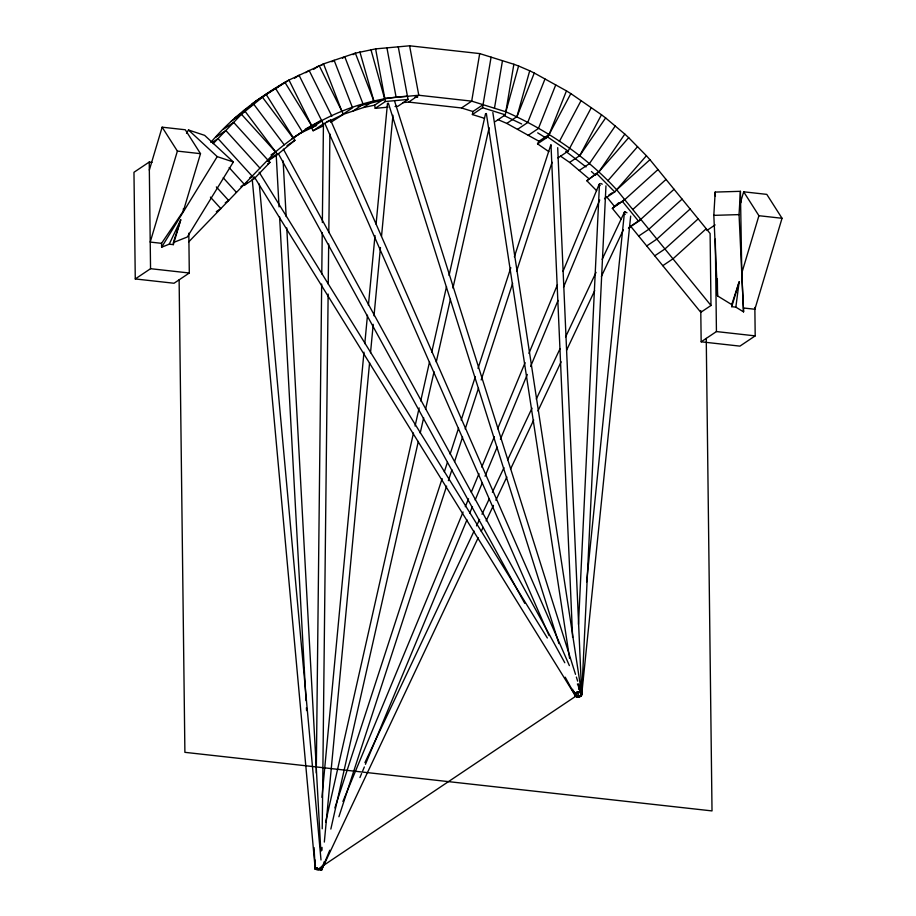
<?xml version="1.0" encoding="UTF-8"?>
<svg xmlns="http://www.w3.org/2000/svg" width="916" height="916" viewBox="0 0 916 916"><rect width="100%" height="100%" fill="white"/><g stroke="black" fill="none" stroke-linecap="round" stroke-linejoin="round"><path stroke-width="1.37" d="M315.219 868.769L315.31 860.181M316.272 772.978L321.676 284.006M321.779 273.999L322.237 232.538M322.352 222.531L323.44 123.878M321.997 850.231L322.02 847.369M322.226 828.785L328.134 294.07M328.237 284.063L328.684 244.034M328.81 232.595L329.897 133.942M578.477 624.346L599.476 183.944M605.957 185.856L581.694 694.694A3.286 2.382 2.7 0 1 576.588 696.389A3.286 2.382 2.7 0 1 576.977 692.278A3.286 2.382 2.7 0 1 581.694 694.694L630.666 216.084M731.724 304.604L717.549 295.914L713.816 215.363L715.19 192.085L740.426 191.318L741.788 273.06L743.563 311.887L735.846 307.146L731.747 306.688L731.724 304.604L739.155 281.865L735.846 307.146M743.563 311.887L739.052 214.607L740.426 191.318M322.043 866.238C324.241 871.356 312.436 870.2 315.505 865.654M321.951 797.378L363.984 352.191M364.786 343.66L367.476 315.207M368.415 305.257L374.999 235.561M376.075 224.18L387.491 103.279M324.321 842.067L369.583 362.736M370.522 352.786L373.213 324.333M374.014 315.802L380.461 247.526M381.537 236.145L392.953 115.256M586.629 581.935L624.414 212.626M315.23 868.494L321.688 869.536L322.65 865.334M210.783 142.404C232.653 116.847 259.778 96.466 288.987 80.047L323.531 63.88L355.351 53.151L375.606 48.892L409.601 45.8L479.698 53.586L471.694 101.138L461.515 107.962L408.605 102.088L402.937 102.603M484.427 118.313L472.37 114.546L482.549 107.722L491.09 57.147M494.468 108.248L502.472 60.696M495.144 121.656L505.323 114.832L513.865 64.257L479.698 53.586M472.37 114.546L472.908 111.523L483.087 104.687M325.684 822.053L413.482 433.028M415.062 426.055L419.15 407.929M420.719 400.956L429.535 361.912M431.734 352.156L446.527 286.616M449.046 275.464L485.549 113.721M330.836 829.083L418.314 441.455M420.204 433.096L423.661 417.753M425.551 409.383L434.047 371.736M436.256 361.98L450.42 299.234M452.928 288.082L489.121 127.725M629.166 227.477L630.632 226.218L700.797 312.322L710.988 305.486L616.697 189.795C585.954 156.224 547.287 130.301 505.861 111.798L518.582 65.998L513.865 64.257M498.155 119.687L506.8 123.408L516.979 116.584L529.7 70.784L518.582 65.998M149.331 170.09L162.143 127.187L185.272 129.763L200.501 153.67L183.383 211.012L161.559 243.335L161.617 247.217L169.231 244.183L173.342 244.641L180.75 219.817L169.231 244.183M162.143 127.187L177.383 151.094L150.213 242.076L161.559 243.335M739.819 204.715L743.678 191.81L766.795 194.375L782.035 218.283L754.876 309.253L743.517 307.994M731.747 306.688L739.155 281.865M741.788 273.06L758.917 215.707L743.678 191.81M173.777 241.148L180.75 219.817M334.878 807.901L442.13 478.61M444.34 471.809L447.443 462.282M450.111 454.118L458.527 428.264M461.183 420.1L475.37 376.556M478.026 368.392L510.819 267.701M514.368 256.812L550.711 145.232M315.539 867.761L321.573 869.834L324.287 861.647M338.909 816.74L446.607 486.098M448.371 480.648L451.92 469.759M454.576 461.595L462.557 437.104M465.214 428.94L478.507 388.121M481.175 379.957L512.639 283.353M516.624 271.102L552.073 162.246M739.762 205.344L740.918 201.806M516.979 116.584L534.28 73.028L529.7 70.784M544.997 78.971L527.708 122.526L517.517 129.362M555.726 84.925L538.425 128.48L528.246 135.305M534.28 73.028L566.454 90.879L549.153 134.423L547.711 137.011L537.532 143.835L548.879 151.678M342.905 801.454L463.072 512.01M465.271 506.731L468.568 498.796M471.305 492.19L478.988 473.686M481.736 467.08L494.354 436.68M497.651 428.757L525.086 362.667M528.921 353.416L557.455 284.693M562.951 271.479L599.167 184.253M329.771 850.231L321.539 870.051L319.031 868.826M359.942 777.535L361.591 773.573M362.69 770.928L364.339 766.967M365.438 764.322L466.954 519.819M469.69 513.212L472.438 506.605M475.175 499.999L482.32 482.812M485.056 476.205L497.125 447.134M500.422 439.199L527.307 374.449M530.604 366.515L558.039 300.437M563.523 287.223L599.74 199.986M364.923 762.604L474.087 531.051M476.526 525.887L479.572 519.418M482.011 514.242L489.327 498.716M492.384 492.247L503.972 467.675M507.624 459.912L532.013 408.17M536.284 399.113L560.065 348.664M565.561 337.019L596.053 272.338M602.144 259.4L624.712 211.539M321.516 870.017L315.47 867.544L321.459 870.154L478.198 537.738M481.244 531.269L483.075 527.387M486.133 520.918L493.449 505.403M495.888 500.228L506.857 476.938M510.521 469.175L533.696 420.02M537.967 410.963L561.13 361.809M566.626 350.164L594.679 290.658M601.388 276.437L623.338 229.859M566.454 90.879L570.84 93.604L549.153 134.423L538.974 141.259L537.532 143.835M559.367 141.476L581.053 100.657M591.267 107.71L568.138 151.117L557.959 157.953M560.535 156.144L569.615 162.418L579.794 155.594L601.48 114.763L570.84 93.604M186.509 133.255L188.501 130.003L204.634 135.35L233.362 161.983L187.311 237.004L173.307 242.568L173.342 244.641M161.617 247.217L217.229 156.625L233.362 161.983M579.794 155.594L605.625 117.935L601.48 114.763M615.22 126.019L589.377 163.666L579.198 170.502M605.625 117.935L624.815 134.102L598.972 171.75L586.824 180.727L596.671 190.757M624.815 134.102L628.674 137.686L598.972 171.75L586.824 180.727M607.835 180.773L637.536 146.709M604.549 198.772L614.739 191.948L646.41 155.731L628.674 137.686M605.213 198.062L606.518 196.631L614.556 206.489L624.735 199.665L657.986 169.552M213.142 143.675L241.481 114.305L266.064 94.245L294.906 140.331L277.582 154.483L267.392 161.308L274.983 155.125M188.719 241.881L275.556 151.896C312.161 120.614 358.946 98.665 407.448 96.283L408.067 99.443L397.876 106.279L395.048 106.531M247.091 182.376L244.16 185.41L254.35 178.574L269.98 162.372L233.672 122.412L223.481 129.236M616.697 189.795L649.948 159.693L646.41 155.731M618.712 202.734L612.357 208.379L621.288 219.336M632.773 209.524L666.024 179.421M628.433 228.107L638.624 221.271L674.062 189.28M682.099 199.138L648.849 229.252L638.67 236.076M690.137 209.008L656.887 239.11L646.707 245.946M698.175 218.867L664.924 248.98L654.745 255.804M706.213 228.737L672.962 258.839L662.783 265.674M612.357 208.379L624.735 199.665M152.033 162.361L149.239 162.04L133.965 172.288L135.27 278.945L174.029 283.25L189.303 273.002L188.811 233.191M252.095 103.806L262.274 96.982L292.891 137.744M265.296 95.104L275.487 88.268L302.314 131.778L292.135 138.602L311.726 125.801L288.987 80.047L255.885 101.069M274.72 89.127L284.899 82.303L311.726 125.801M243.427 110.882L253.606 104.046L284.223 144.82M234.759 117.958L244.938 111.122L277.582 154.483M294.528 78.272L299.051 75.238L323.302 123.912L313.123 130.748L311.612 127.839L321.791 121.004M231.301 121.141L241.481 114.305L275.556 151.896L271.033 154.93M305.726 72.719L309.127 70.44L331.867 116.206M313.535 69.433L319.192 65.643L343.443 114.317L330.745 122.343M321.264 65.402L323.531 63.88L341.931 111.397M215.661 137.343L225.851 130.507L259.926 168.097M331.867 61.819L334.134 60.307L352.546 107.825L342.366 114.649L363.583 107.493L374.61 105.18L384.789 98.344L418.784 95.253L471.694 101.138L505.861 111.798M212.375 142.404L218.031 138.614L254.35 178.574M342.481 58.246L344.748 56.723L363.148 104.241L352.969 111.076M353.084 54.662L355.351 53.151L373.762 100.668L363.583 107.493M286.994 145.644L294.906 140.331M267.724 163.895L269.98 162.372M249.839 177.715L252.106 176.204M240.897 186.578L244.286 184.299L229.137 167.594M225.256 202.779L228.645 200.501L216.348 186.933M216.302 211.642L220.836 208.608L210.417 197.123M374.598 105.18L375.216 108.34L385.396 101.504L408.067 99.443M135.27 278.945L150.545 268.697L189.303 273.002M408.605 102.088L418.784 95.253L409.601 45.8M608.774 195.108L612.174 192.829M630.632 226.218L640.811 219.393M706.912 230.443L715.133 224.924M700.774 310.535L701.164 341.817L716.438 331.569L755.196 335.874L754.853 307.444M755.196 335.874L739.922 346.122L701.164 341.817M319.684 868.002L578.42 694.454M305.268 129.179L320.909 120.465M301.547 132.637L316.65 125.435M323.302 123.912L343.443 114.317M313.123 130.748L323.188 125.95M357.961 106.176L383.529 99.97M375.216 108.34L387.96 107.172M713.816 215.363L739.052 214.607M414.811 97.176L417.627 97.279M177.383 151.094L200.501 153.67M758.917 215.707L782.035 218.283M319.764 868.803L321.711 869.502M482.549 107.722L505.323 114.832M461.515 107.962L472.908 111.523M319.283 868.826L321.608 869.776M602.224 184.162L600.69 183.475M503.605 115.359L521.673 123.992M318.997 868.849L321.424 870.131M626.979 212.787L625.147 211.836M506.8 123.408L538.974 141.259M537.692 132.854L545.959 138.007M547.711 137.011L568.138 151.117M565.722 151.312L586.045 166.93M569.615 162.418L588.793 178.586M591.427 171.521L595.595 175.322M188.501 130.003L217.229 156.625M597.003 173.903L614.739 191.948M223.218 177.784L236.465 192.406M649.948 159.693L710.106 233.5L710.988 305.486M622.548 201.554L638.624 221.271M259.136 172.208L547.344 637.994M578.946 689.072L581.213 692.714M254.304 176.891L575.626 696.183M283.365 149.102L564.794 662.749M578.523 687.802L581.328 692.931M278.292 153.51L524.776 603.381M565.206 677.176L575.569 696.08A3.286 1.752 -31.7 0 0 579.92 695.53A3.286 1.786 -28.7 0 1 575.488 695.931A3.286 1.786 -28.7 0 1 578.66 692.416A3.286 1.786 -28.7 0 1 581.202 694.202M330.344 119.572L569.374 665.6M577.401 683.943L581.408 693.103M324.928 123.58L549.05 635.567M572.557 689.256L575.42 695.805M394.59 101.081L575.511 674.336M576.37 677.061L577.664 681.16M578.523 683.886L581.545 693.446M388.338 103.107L558.92 643.593M574 691.362L575.294 695.462M370.923 49.59L385.396 101.504M359.885 51.914L373.762 100.668M398.265 46.831L407.46 96.283M386.941 47.861L396.124 97.314M375.606 48.892L384.789 98.344M492.842 112.496L581.671 694.03A3.286 2.153 -8.7 0 1 576.966 696.515A3.286 2.153 -8.7 0 1 576.611 692.805A3.286 2.153 -8.7 0 1 581.671 694.03M486.35 113.492L569.569 658.249M259.274 184.036L321.001 859.975M252.209 178.906L315.23 869.078M283.113 160.895L286.158 216.542M286.777 227.958L320.852 851.491M276.163 154.117L279.048 206.913M279.598 216.897L306.024 700.603M306.413 707.736L306.574 710.587M314.051 847.563L315.219 868.963M715.19 192.085L715.385 196.242M557.695 147.671L581.706 694.385A3.286 2.279 -2.5 0 1 576.771 696.458A3.286 2.279 -2.5 0 1 576.782 692.519A3.286 2.279 -2.5 0 1 581.706 694.385M550.997 144.957L572.626 637.422M717.342 278.922L717.549 295.914M715.304 239.145L716.438 331.569M706.247 338.405L712.018 810.912L184.895 752.334L179.124 279.838M183.349 208.791L183.383 211.012M149.239 162.04L150.545 268.697M328.924 120.454A3.286 1.866 -23.6 0 1 328.397 120.855M327.367 121.393A3.286 1.866 -23.6 0 1 326.485 121.668M551.123 145.598A3.286 2.279 -2.5 0 1 551.008 145.129M321.367 868.517A3.286 0.618 0.6 0 1 318.539 869.41A3.286 0.618 0.6 0 1 315.596 868.471M600.129 185.559A3.286 2.382 2.7 0 1 599.476 184.288M321.367 868.265A3.286 0.767 -3.1 0 1 318.528 869.559A3.286 0.87 -5.2 0 1 315.619 868.62A3.286 0.767 -3.1 0 0 318.528 869.559A3.286 0.87 -5.2 0 0 321.367 868.128M575.569 696.068A3.286 1.752 -31.7 0 1 578.523 692.462A3.286 1.752 -31.7 0 1 581.202 693.95M625.227 214.436A3.286 2.45 5.8 0 1 624.54 212.111M577.183 696.572A3.286 1.981 -17.5 0 0 581.58 693.584A3.286 1.981 -17.5 0 0 576.485 693.206A3.286 1.981 -17.5 0 0 577.183 696.572M577.401 696.607A3.286 1.866 -23.6 0 0 581.465 693.229A3.286 1.866 -23.6 0 0 576.382 693.527A3.286 1.866 -23.6 0 0 577.401 696.607M576.404 696.297A3.286 2.45 5.8 0 0 581.66 694.935A3.286 2.45 5.8 0 0 577.183 692.118A3.286 2.45 5.8 0 0 576.404 696.297"/></g></svg>
